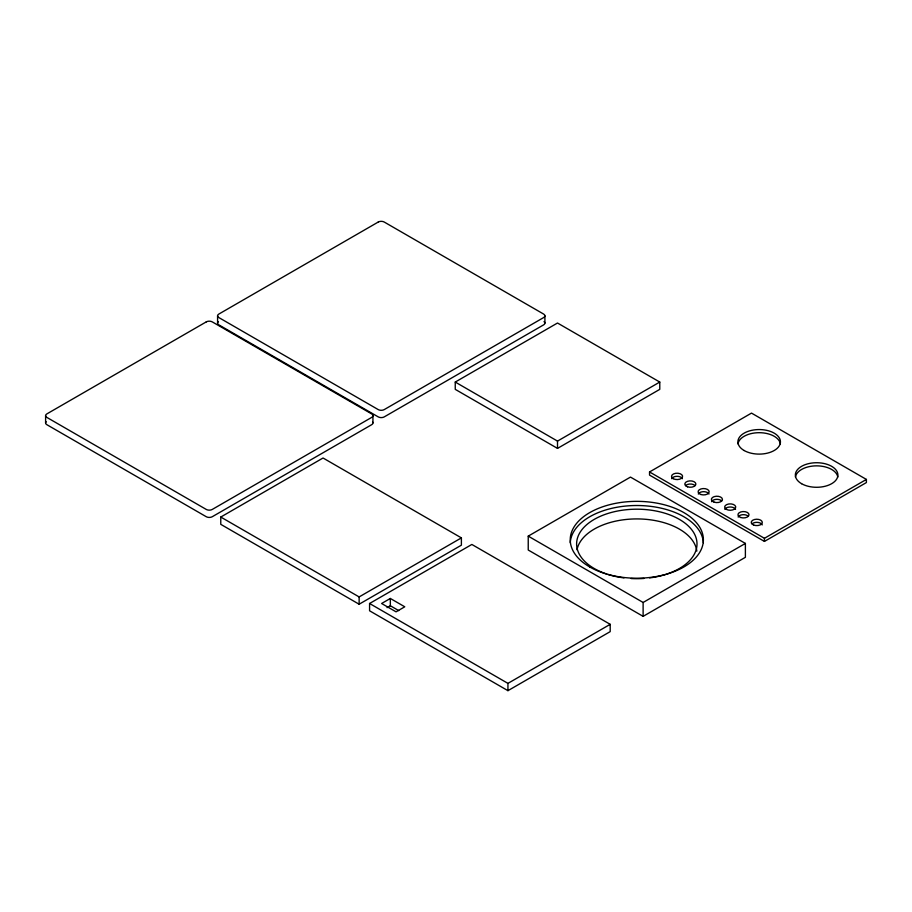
<?xml version="1.0" encoding="UTF-8"?>
<svg xmlns="http://www.w3.org/2000/svg" width="912" height="912" viewBox="0 0 912 912"><rect width="100%" height="100%" fill="white"/><g stroke="black" fill="none" stroke-linecap="round" stroke-linejoin="round"><path stroke-width="1.37" d="M220.772 517.047L323.042 458.006L461.392 537.886L461.392 545.182L359.134 604.223L220.772 524.343L220.772 517.047L359.134 596.927L461.392 537.886M455.248 382.06L557.506 323.019L659.775 382.06L659.775 389.356L557.506 448.396L455.248 389.356L455.248 382.06L557.506 441.1L659.775 382.06M369.577 603.493L471.846 544.453L610.196 624.332L610.196 631.628L507.938 690.669L369.577 610.789L369.577 603.493L507.938 683.373L610.196 624.332M390.336 598.466L381.615 603.493L396.047 611.827L404.768 606.799L390.336 598.466L390.336 605.75L398.749 610.618M387.064 607.643L390.336 605.75M528.23 536.131L630.488 477.09L745.389 543.427L745.389 557.312L643.12 616.352L528.23 550.027L528.23 536.131L643.12 602.467L745.389 543.427M649.538 471.96L751.499 413.102L866.4 479.427L866.4 482.562L764.438 541.42L649.538 475.095L649.538 471.96L764.438 538.297L866.4 479.427M764.438 538.297L764.438 541.42M643.12 602.467L643.12 616.352M557.506 441.1L557.506 448.396M544.897 315.826L544.897 323.11M507.938 683.373L507.938 690.669M372.928 415.655L372.928 422.951M359.134 596.927L359.134 604.223M217.58 315.826L217.58 323.11M45.6 415.655L45.6 422.951M737.99 443.893A21.272 12.278 0 0 1 759.172 432.687A21.272 12.278 0 0 1 780.364 443.893M795.435 477.067A21.272 12.278 0 0 1 816.628 465.85A21.272 12.278 0 0 1 837.809 477.067M711.577 501.703A5.529 3.192 0 0 1 716.194 499.366A5.529 3.192 0 0 1 721.7 500.927M724.858 509.375A5.529 3.192 0 0 1 730.204 507.004A5.529 3.192 0 0 1 735.539 509.375M738.139 517.036A5.529 3.192 0 0 1 742.767 514.699A5.529 3.192 0 0 1 748.273 516.272M752.183 523.75A5.529 3.192 0 0 1 757.861 522.405A5.529 3.192 0 0 1 762.193 524.924M698.296 494.03A5.529 3.192 0 0 1 703.631 491.671A5.529 3.192 0 0 1 708.977 494.03M685.562 485.594A5.529 3.192 0 0 1 695.138 485.594M671.722 478.697A5.529 3.192 0 0 1 677.069 476.326A5.529 3.192 0 0 1 682.404 478.697M218.458 321.617A4.252 2.451 0 0 0 218.823 324.854L378.229 416.887A4.252 2.451 0 0 0 384.248 416.887L543.655 324.854A4.252 2.451 0 0 0 544.019 321.617M372.598 422.017A4.252 2.451 0 0 1 371.686 424.684L212.268 516.716A4.252 2.451 0 0 1 206.26 516.716L46.843 424.684A4.252 2.451 0 0 1 46.17 421.72M577 549.788A60.192 34.747 0 0 1 637.933 518.928A60.192 34.747 0 0 1 696.825 551.087M570.274 542.697A66.565 38.429 0 0 1 636.804 505.51A66.565 38.429 0 0 1 703.346 542.697M606.708 574.036A60.192 34.747 0 0 1 590.702 521.607A60.192 34.747 0 0 1 682.917 521.607A60.192 34.747 0 0 1 666.9 574.036M665.669 574.446A60.192 34.747 0 0 1 649.618 577.9M643.952 578.447A60.192 34.747 0 0 1 631.093 578.539M624.002 577.9A60.192 34.747 0 0 1 607.951 574.446M378.229 222.049L218.823 314.081A4.252 2.451 0 0 0 218.823 317.558L378.229 409.591A4.252 2.451 0 0 0 384.248 409.591L543.655 317.558A4.252 2.451 0 0 0 543.655 314.081L384.248 222.049A4.252 2.451 0 0 0 378.229 222.049M206.26 321.89L46.843 413.923A4.252 2.451 0 0 0 46.843 417.4L206.26 509.432A4.252 2.451 0 0 0 212.268 509.432L371.686 417.4A4.252 2.451 0 0 0 371.686 413.923L212.268 321.89A4.252 2.451 0 0 0 206.26 321.89M744.135 450.517A21.272 12.278 0 0 0 779.714 445.01A21.272 12.278 0 0 0 753.665 429.974A21.272 12.278 0 0 0 744.135 450.517M801.58 483.691A21.272 12.278 0 0 0 837.17 478.184A21.272 12.278 0 0 0 811.121 463.148A21.272 12.278 0 0 0 801.58 483.691M714.153 502.17A5.529 3.192 0 0 0 722.441 499.4A5.529 3.192 0 0 0 714.153 496.641A5.529 3.192 0 0 0 714.153 502.17M726.294 509.329A5.529 3.192 0 0 0 735.539 507.893A5.529 3.192 0 0 0 728.768 503.983A5.529 3.192 0 0 0 726.294 509.329M740.715 517.503A5.529 3.192 0 0 0 749.014 514.744A5.529 3.192 0 0 0 740.715 511.974A5.529 3.192 0 0 0 740.715 517.503M753.688 525.061A5.529 3.192 0 0 0 762.284 522.633A5.529 3.192 0 0 0 754.338 519.544A5.529 3.192 0 0 0 753.688 525.061M700.872 494.498A5.529 3.192 0 0 0 709.16 491.728A5.529 3.192 0 0 0 700.872 488.969A5.529 3.192 0 0 0 700.872 494.498M687.58 486.826A5.529 3.192 0 0 0 695.879 484.067A5.529 3.192 0 0 0 687.58 481.297A5.529 3.192 0 0 0 687.58 486.826M673.159 478.652A5.529 3.192 0 0 0 682.404 477.215A5.529 3.192 0 0 0 675.632 473.305A5.529 3.192 0 0 0 673.159 478.652M589.733 566.956A66.565 38.429 0 0 0 701.111 549.731A66.565 38.429 0 0 0 619.579 502.66A66.565 38.429 0 0 0 589.733 566.956"/></g></svg>
